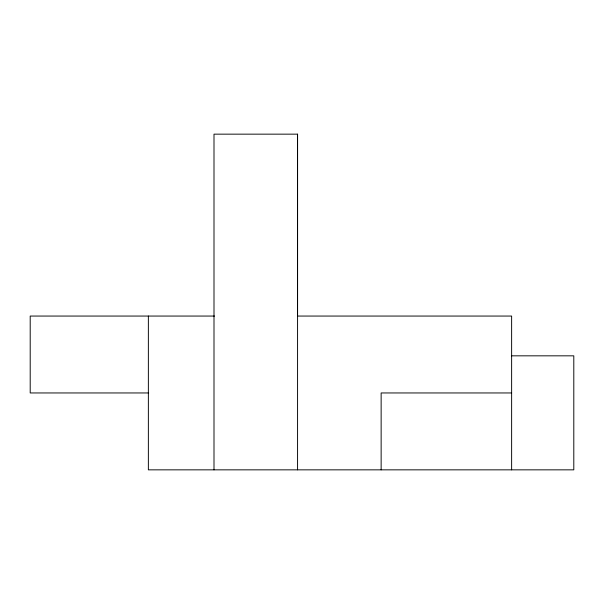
<?xml version="1.0" encoding="UTF-8"?>
<svg xmlns="http://www.w3.org/2000/svg" width="604" height="604" viewBox="0 0 604 604"><rect width="100%" height="100%" fill="white"/><g stroke="black" fill="none" stroke-linecap="round" stroke-linejoin="round"><path stroke-width="0.91" d="M297.568 316.141L297.568 134.156L213.997 134.156L213.997 469.844M214.526 316.058L30.2 316.058L30.2 392.955L148.697 392.955M297.568 316.058L511.626 316.058L511.626 469.844M511.626 355.832L573.8 355.832L573.8 469.844L148.365 469.844L148.365 316.058M511.626 392.955L381.139 392.955L381.139 469.844M297.568 134.156L297.568 469.844"/></g></svg>
